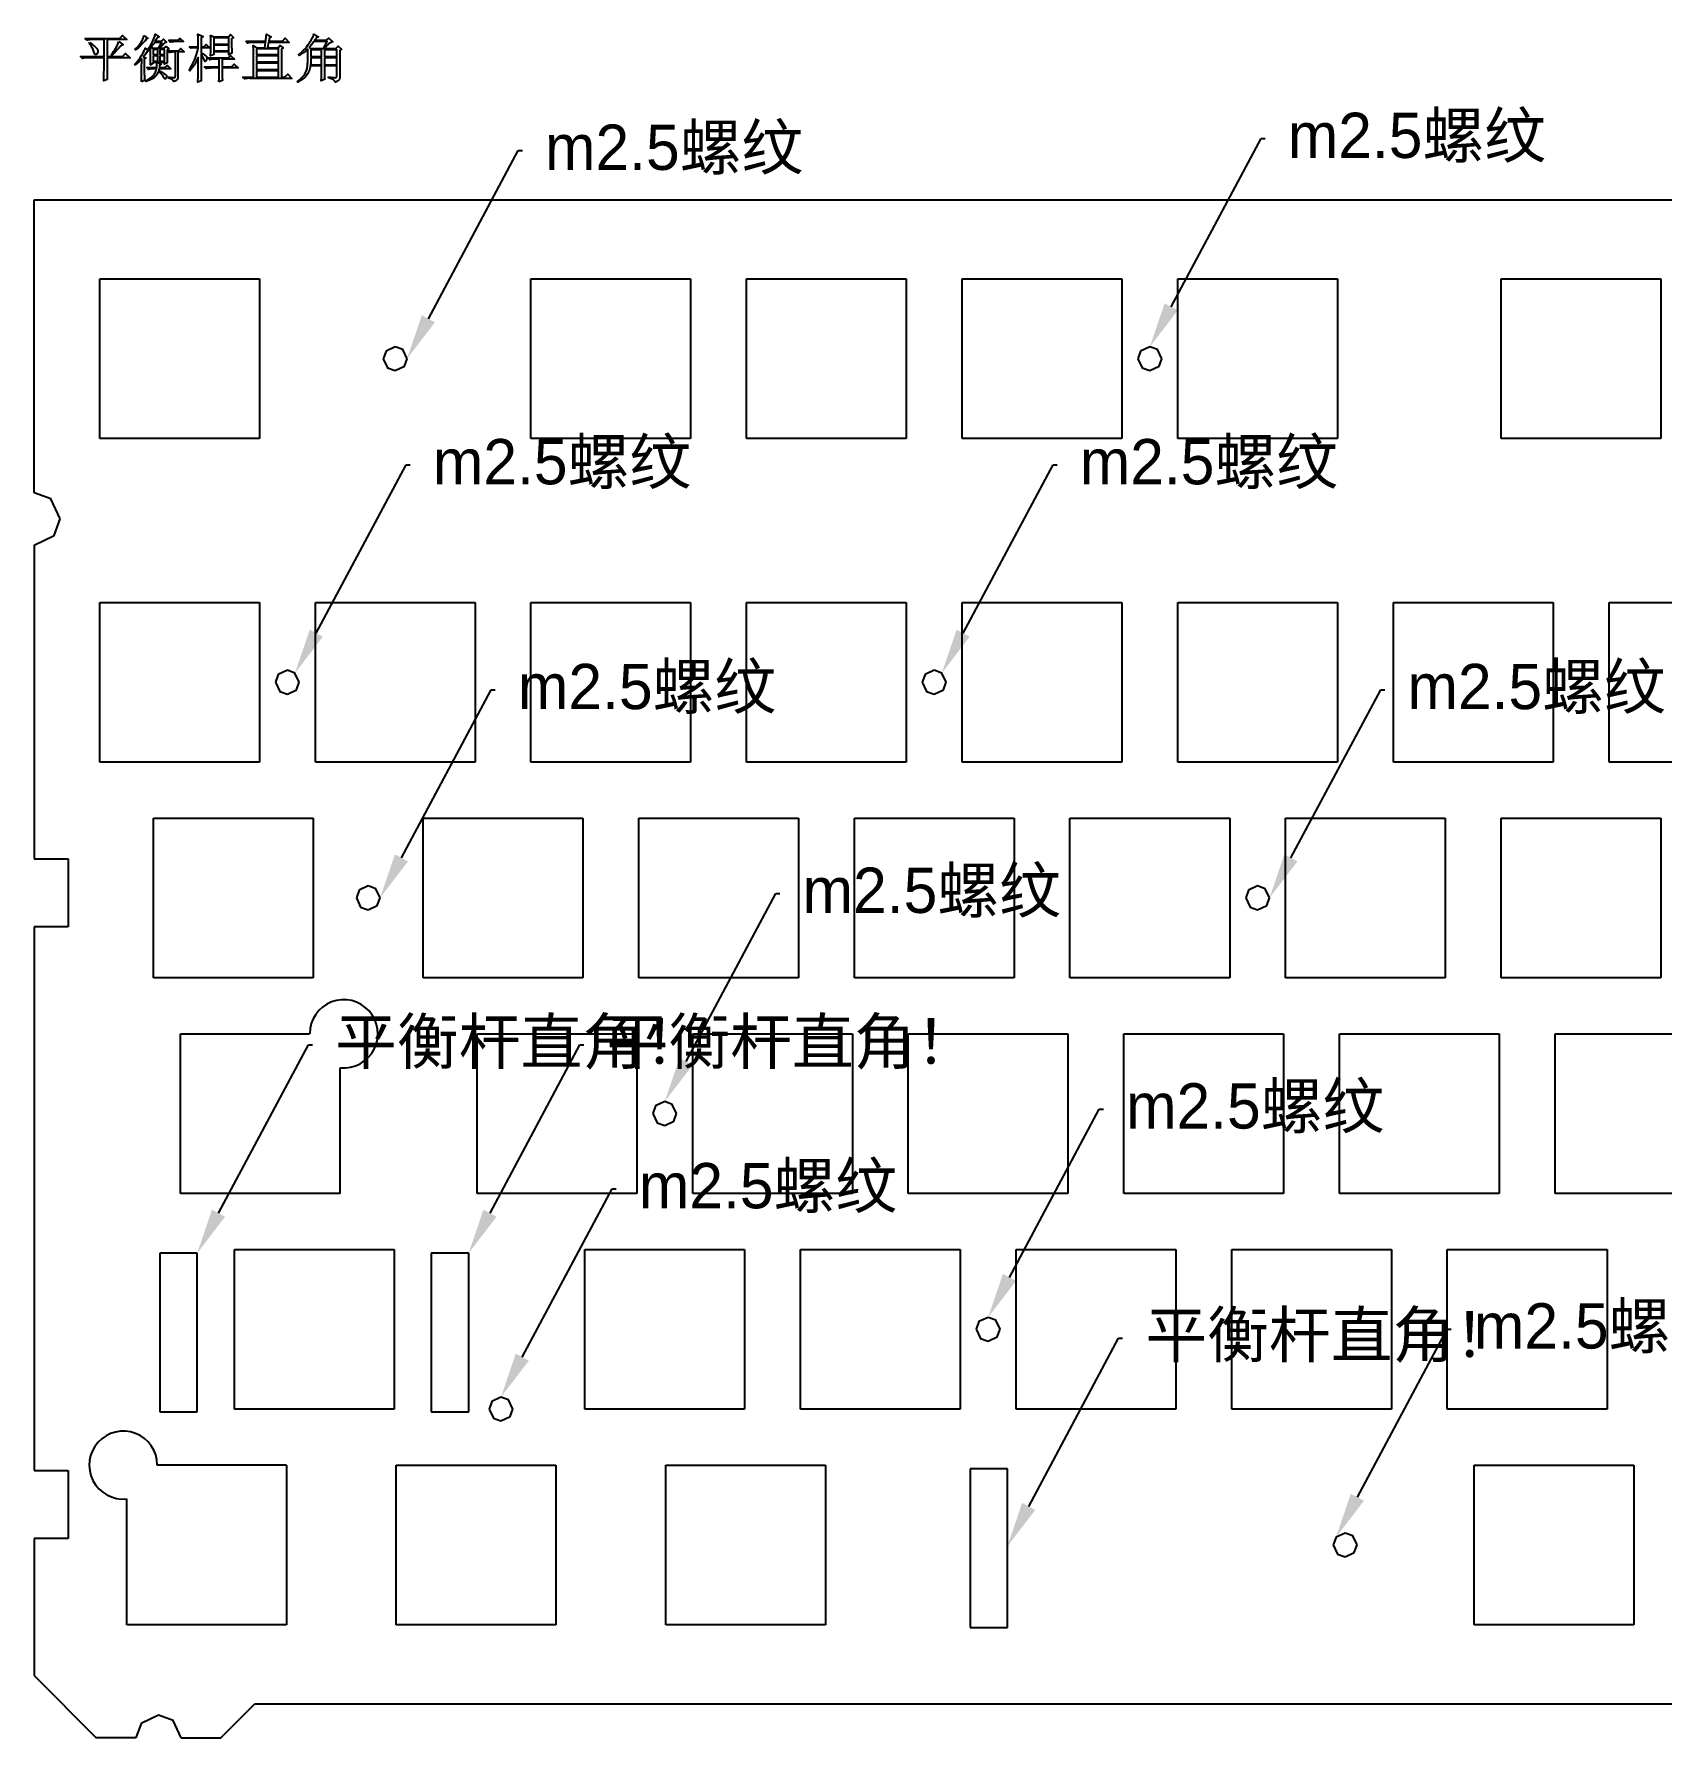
# Model space of a CAD drawing. Header units: millimetres. Extents: x -38 to 344, y 35 to 195.
# Drawn here: x -38.3 to 105.4, y 34.9 to 185.4 of the extents above; entities that cross this region are included whole.
import ezdxf
from ezdxf import colors
from ezdxf.entities.mleader import LeaderData, LeaderLine
from ezdxf.math import Vec2, Vec3

# ---------------------------------------------------------------- set-up
doc = ezdxf.new("R2010")
doc.units = ezdxf.units.MM

msp = doc.modelspace()

# ---------------------------------------------------------------- linework, layer by layer
at = {"color": 7, "linetype": 'Continuous'}
for p, q in [((-38.34, 170.74), (272.98, 170.74)), ((-38.34, 144.85), (-38.34, 170.74)), ((-32.54, 163.75), (-18.44, 163.75)), ((-32.54, 149.65), (-32.54, 163.75)), ((-18.44, 163.75), (-18.44, 149.65)), ((5.54, 163.75), (19.64, 163.75)), ((5.54, 149.65), (5.54, 163.75)), ((19.64, 163.75), (19.64, 149.65)), ((24.58, 163.75), (38.68, 163.75)), ((24.58, 149.65), (24.58, 163.75)), ((38.68, 163.75), (38.68, 149.65)), ((43.62, 163.75), (57.72, 163.75)), ((43.62, 149.65), (43.62, 163.75)), ((57.72, 163.75), (57.72, 149.65)), ((62.66, 163.75), (76.76, 163.75)), ((62.66, 149.65), (62.66, 163.75)), ((76.76, 163.75), (76.76, 149.65)), ((91.22, 163.75), (105.32, 163.75)), ((91.22, 149.65), (91.22, 163.75)), ((105.32, 163.75), (105.32, 149.65)), ((-18.44, 149.65), (-32.54, 149.65)), ((19.64, 149.65), (5.54, 149.65)), ((38.68, 149.65), (24.58, 149.65)), ((57.72, 149.65), (43.62, 149.65)), ((76.76, 149.65), (62.66, 149.65)), ((105.32, 149.65), (91.22, 149.65)), ((-38.34, 140.25), (-38.34, 112.55)), ((-32.54, 135.18), (-18.44, 135.18)), ((-32.54, 121.08), (-32.54, 135.18)), ((-18.44, 135.18), (-18.44, 121.08)), ((-13.5, 135.18), (0.6, 135.18)), ((-13.5, 121.08), (-13.5, 135.18)), ((0.6, 135.18), (0.6, 121.08)), ((5.54, 135.18), (19.64, 135.18)), ((5.54, 121.08), (5.54, 135.18)), ((19.64, 135.18), (19.64, 121.08)), ((24.58, 135.18), (38.68, 135.18)), ((24.58, 121.08), (24.58, 135.18)), ((38.68, 135.18), (38.68, 121.08)), ((43.62, 135.18), (57.72, 135.18)), ((43.62, 121.08), (43.62, 135.18)), ((57.72, 135.18), (57.72, 121.08)), ((62.66, 135.18), (76.76, 135.18)), ((62.66, 121.08), (62.66, 135.18)), ((76.76, 135.18), (76.76, 121.08)), ((81.7, 135.18), (95.8, 135.18)), ((81.7, 121.08), (81.7, 135.18)), ((95.8, 135.18), (95.8, 121.08)), ((100.74, 135.18), (114.84, 135.18)), ((100.74, 121.08), (100.74, 135.18)), ((-18.44, 121.08), (-32.54, 121.08)), ((0.6, 121.08), (-13.5, 121.08)), ((19.64, 121.08), (5.54, 121.08)), ((38.68, 121.08), (24.58, 121.08)), ((57.72, 121.08), (43.62, 121.08)), ((76.76, 121.08), (62.66, 121.08)), ((95.8, 121.08), (81.7, 121.08)), ((114.84, 121.08), (100.74, 121.08)), ((-27.78, 116.14), (-13.68, 116.14)), ((-27.78, 102.04), (-27.78, 116.14)), ((-13.68, 116.14), (-13.68, 102.04)), ((-3.98, 116.14), (10.12, 116.14)), ((-3.98, 102.04), (-3.98, 116.14)), ((10.12, 116.14), (10.12, 102.04)), ((15.06, 116.14), (29.16, 116.14)), ((15.06, 102.04), (15.06, 116.14)), ((29.16, 116.14), (29.16, 102.04)), ((34.1, 116.14), (48.2, 116.14)), ((34.1, 102.04), (34.1, 116.14)), ((48.2, 116.14), (48.2, 102.04)), ((53.14, 116.14), (67.24, 116.14)), ((53.14, 102.04), (53.14, 116.14)), ((67.24, 116.14), (67.24, 102.04)), ((72.18, 116.14), (86.28, 116.14)), ((72.18, 102.04), (72.18, 116.14)), ((86.28, 116.14), (86.28, 102.04)), ((91.22, 116.14), (105.32, 116.14)), ((91.22, 102.04), (91.22, 116.14)), ((105.32, 116.14), (105.32, 102.04)), ((-38.34, 112.55), (-35.34, 112.55)), ((-35.34, 112.55), (-35.34, 106.55)), ((-35.34, 106.55), (-38.34, 106.55)), ((-38.34, 106.55), (-38.34, 58.55)), ((-13.68, 102.04), (-27.78, 102.04)), ((10.12, 102.04), (-3.98, 102.04)), ((29.16, 102.04), (15.06, 102.04)), ((48.2, 102.04), (34.1, 102.04)), ((67.24, 102.04), (53.14, 102.04)), ((86.28, 102.04), (72.18, 102.04)), ((105.32, 102.04), (91.22, 102.04)), ((-25.4, 83), (-25.4, 97.1)), ((-25.4, 97.1), (-14.01, 97.1)), ((0.78, 97.1), (14.88, 97.1)), ((0.78, 83), (0.78, 97.1)), ((14.88, 97.1), (14.88, 83)), ((19.82, 97.1), (33.92, 97.1)), ((19.82, 83), (19.82, 97.1)), ((33.92, 97.1), (33.92, 83)), ((38.86, 97.1), (52.96, 97.1)), ((38.86, 83), (38.86, 97.1)), ((52.96, 97.1), (52.96, 83)), ((57.9, 97.1), (72, 97.1)), ((57.9, 83), (57.9, 97.1)), ((72, 97.1), (72, 83)), ((76.94, 97.1), (91.04, 97.1)), ((76.94, 83), (76.94, 97.1)), ((91.04, 97.1), (91.04, 83)), ((95.98, 97.1), (110.08, 97.1)), ((95.98, 83), (95.98, 97.1)), ((-11.3, 83), (-11.3, 94.1)), ((-11.3, 83), (-25.4, 83)), ((14.88, 83), (0.78, 83)), ((33.92, 83), (19.82, 83)), ((52.96, 83), (38.86, 83)), ((72, 83), (57.9, 83)), ((91.04, 83), (76.94, 83)), ((110.08, 83), (95.98, 83)), ((-23.93, 77.73), (-27.22, 77.73)), ((-27.22, 77.73), (-27.22, 63.73)), ((-23.93, 63.73), (-23.93, 77.73)), ((-20.64, 78.06), (-6.54, 78.06)), ((-20.64, 63.96), (-20.64, 78.06)), ((-6.54, 78.06), (-6.54, 63.96)), ((0.04, 77.73), (-3.26, 77.73)), ((-3.26, 77.73), (-3.26, 63.73)), ((0.04, 63.73), (0.04, 77.73)), ((10.3, 78.06), (24.4, 78.06)), ((10.3, 63.96), (10.3, 78.06)), ((24.4, 78.06), (24.4, 63.96)), ((29.34, 78.06), (43.44, 78.06)), ((29.34, 63.96), (29.34, 78.06)), ((43.44, 78.06), (43.44, 63.96)), ((48.38, 78.06), (62.48, 78.06)), ((48.38, 63.96), (48.38, 78.06)), ((62.48, 78.06), (62.48, 63.96)), ((67.42, 78.06), (81.52, 78.06)), ((67.42, 63.96), (67.42, 78.06)), ((81.52, 78.06), (81.52, 63.96)), ((86.46, 78.06), (100.56, 78.06)), ((86.46, 63.96), (86.46, 78.06)), ((100.56, 78.06), (100.56, 63.96)), ((-27.22, 63.73), (-23.93, 63.73)), ((-6.54, 63.96), (-20.64, 63.96)), ((-3.26, 63.73), (0.04, 63.73)), ((24.4, 63.96), (10.3, 63.96)), ((43.44, 63.96), (29.34, 63.96)), ((62.48, 63.96), (48.38, 63.96)), ((81.52, 63.96), (67.42, 63.96)), ((100.56, 63.96), (86.46, 63.96)), ((-16.06, 59.02), (-27.46, 59.02)), ((-16.06, 59.02), (-16.06, 44.92)), ((-6.36, 59.02), (7.74, 59.02)), ((-6.36, 44.92), (-6.36, 59.02)), ((7.74, 59.02), (7.74, 44.92)), ((17.44, 59.02), (31.54, 59.02)), ((17.44, 44.92), (17.44, 59.02)), ((31.54, 59.02), (31.54, 44.92)), ((44.31, 58.69), (44.31, 44.69)), ((47.61, 58.69), (44.31, 58.69)), ((47.61, 44.69), (47.61, 58.69)), ((88.84, 59.02), (102.94, 59.02)), ((88.84, 44.92), (88.84, 59.02)), ((102.94, 59.02), (102.94, 44.92)), ((-38.34, 58.55), (-35.34, 58.55)), ((-35.34, 58.55), (-35.34, 52.55)), ((-30.16, 44.92), (-30.16, 56.03)), ((-35.34, 52.55), (-38.34, 52.55)), ((-38.34, 52.55), (-38.34, 40.43)), ((-16.06, 44.92), (-30.16, 44.92)), ((7.74, 44.92), (-6.36, 44.92)), ((31.54, 44.92), (17.44, 44.92)), ((44.31, 44.69), (47.61, 44.69)), ((102.94, 44.92), (88.84, 44.92)), ((-38.34, 40.43), (-32.84, 34.93)), ((-21.84, 34.93), (-18.85, 37.93)), ((-18.85, 37.93), (300.89, 37.93)), ((-29.34, 34.93), (-32.84, 34.93)), ((-25.34, 34.93), (-21.84, 34.93))]:
    msp.add_line(p, q, dxfattribs=at)
at = {"color": 7, "linetype": 'Continuous', "flags": 128}
for points in [[(-31.88, 182.13), (-31.88, 181.74), (-31.87, 181.34), (-31.87, 181.34), (-32.18, 181.22), (-32.18, 181.22), (-32.17, 181.49), (-32.17, 181.75), (-32.17, 181.99), (-32.16, 182.22), (-32.16, 182.22), (-32.16, 183.26), (-32.16, 183.26), (-33.61, 183.26), (-33.61, 183.26), (-33.73, 183.26), (-33.85, 183.25), (-33.96, 183.23), (-34.06, 183.21), (-34.06, 183.21), (-34.23, 183.37), (-34.23, 183.37), (-32.16, 183.37), (-32.16, 183.37), (-32.16, 184.88), (-32.16, 184.88), (-33.21, 184.88), (-33.21, 184.88), (-33.32, 184.87), (-33.44, 184.86), (-33.55, 184.85), (-33.65, 184.82), (-33.65, 184.82), (-33.82, 184.98), (-33.82, 184.98), (-30.79, 184.98), (-30.79, 184.98), (-30.53, 185.24), (-30.53, 185.24), (-30.16, 184.88), (-30.16, 184.88), (-31.88, 184.88), (-31.88, 184.88), (-31.88, 183.37), (-31.88, 183.37), (-30.53, 183.37), (-30.53, 183.37), (-30.25, 183.64), (-30.25, 183.64), (-29.86, 183.26), (-29.86, 183.26), (-31.88, 183.26), (-31.88, 183.26), (-31.88, 182.13)], [(-28.63, 185.24), (-28.28, 184.98), (-28.28, 184.98), (-28.43, 184.91), (-28.43, 184.91), (-28.54, 184.77), (-28.66, 184.62), (-28.78, 184.49), (-28.9, 184.37), (-29.01, 184.26), (-29.13, 184.15), (-29.25, 184.05), (-29.37, 183.96), (-29.37, 183.96), (-29.41, 184.02), (-29.41, 184.02), (-29.24, 184.19), (-29.1, 184.36), (-28.97, 184.52), (-28.86, 184.69), (-28.82, 184.77), (-28.77, 184.85), (-28.74, 184.92), (-28.71, 184.99), (-28.68, 185.06), (-28.66, 185.12), (-28.64, 185.18), (-28.63, 185.24)], [(-26.58, 183.96), (-26.58, 183.76), (-26.58, 183.57), (-26.58, 183.4), (-26.58, 183.25), (-26.58, 183.11), (-26.57, 182.99), (-26.57, 182.9), (-26.57, 182.81), (-26.57, 182.81), (-26.81, 182.71), (-26.81, 182.71), (-26.81, 182.85), (-26.81, 182.85), (-27.4, 182.85), (-27.4, 182.85), (-27.12, 182.71), (-27.12, 182.71), (-27.25, 182.62), (-27.25, 182.62), (-27.26, 182.55), (-27.27, 182.49), (-27.27, 182.44), (-27.27, 182.4), (-27.27, 182.4), (-26.75, 182.4), (-26.75, 182.4), (-26.55, 182.6), (-26.55, 182.6), (-26.25, 182.29), (-26.25, 182.29), (-27.29, 182.29), (-27.29, 182.29), (-27.31, 182.22), (-27.33, 182.15), (-27.33, 182.15), (-27.23, 182.1), (-27.13, 182.05), (-27.05, 182.01), (-26.97, 181.96), (-26.91, 181.92), (-26.85, 181.89), (-26.81, 181.86), (-26.77, 181.83), (-26.71, 181.77), (-26.67, 181.72), (-26.65, 181.67), (-26.64, 181.61), (-26.64, 181.61), (-26.64, 181.58), (-26.65, 181.55), (-26.67, 181.52), (-26.69, 181.48), (-26.71, 181.44), (-26.73, 181.42), (-26.74, 181.4), (-26.75, 181.4), (-26.75, 181.4), (-26.79, 181.41), (-26.83, 181.44), (-26.86, 181.49), (-26.9, 181.56), (-26.9, 181.56), (-26.98, 181.69), (-27.09, 181.82), (-27.21, 181.95), (-27.35, 182.08), (-27.35, 182.08), (-27.39, 181.98), (-27.43, 181.89), (-27.48, 181.81), (-27.53, 181.74), (-27.58, 181.67), (-27.64, 181.6), (-27.71, 181.55), (-27.77, 181.5), (-27.92, 181.41), (-28.09, 181.32), (-28.28, 181.24), (-28.48, 181.16), (-28.48, 181.16), (-28.52, 181.22), (-28.52, 181.22), (-28.34, 181.3), (-28.17, 181.4), (-28.02, 181.51), (-27.88, 181.63), (-27.81, 181.7), (-27.75, 181.77), (-27.7, 181.84), (-27.66, 181.92), (-27.62, 182.01), (-27.58, 182.1), (-27.55, 182.19), (-27.53, 182.29), (-27.53, 182.29), (-27.77, 182.29), (-27.77, 182.29), (-27.89, 182.29), (-28.01, 182.28), (-28.12, 182.26), (-28.22, 182.24), (-28.22, 182.24), (-28.39, 182.4), (-28.39, 182.4), (-27.51, 182.4), (-27.51, 182.4), (-27.51, 182.53), (-27.5, 182.65), (-27.5, 182.76), (-27.5, 182.85), (-27.5, 182.85), (-27.83, 182.85), (-27.83, 182.85), (-27.83, 182.78), (-27.83, 182.78), (-28.07, 182.64), (-28.07, 182.64), (-28.07, 182.69), (-28.07, 182.74), (-28.07, 182.8), (-28.06, 182.87), (-28.06, 182.95), (-28.06, 183.03), (-28.06, 183.12), (-28.06, 183.21), (-28.06, 183.31), (-28.06, 183.41), (-28.06, 183.53), (-28.05, 183.64), (-28.05, 183.77), (-28.05, 183.9), (-28.05, 184.04), (-28.05, 184.18), (-28.05, 184.18), (-28.14, 184.09), (-28.24, 184), (-28.24, 184), (-28.3, 184.03), (-28.3, 184.03), (-28.18, 184.18), (-28.07, 184.34), (-27.97, 184.51), (-27.88, 184.69), (-27.8, 184.87), (-27.73, 185.04), (-27.68, 185.19), (-27.64, 185.34), (-27.64, 185.34), (-27.29, 185.13), (-27.29, 185.13), (-27.42, 185.06), (-27.42, 185.06), (-27.53, 184.9), (-27.63, 184.73), (-27.63, 184.73), (-27.09, 184.73), (-27.09, 184.73), (-26.92, 184.91), (-26.92, 184.91), (-26.64, 184.64), (-26.64, 184.64), (-26.69, 184.63), (-26.74, 184.61), (-26.8, 184.58), (-26.85, 184.54), (-26.89, 184.51), (-26.92, 184.48), (-26.96, 184.43), (-27.01, 184.38), (-27.06, 184.33), (-27.11, 184.26), (-27.17, 184.19), (-27.24, 184.11), (-27.24, 184.11), (-26.84, 184.11), (-26.84, 184.11), (-26.68, 184.27), (-26.68, 184.27), (-26.45, 184.05), (-26.45, 184.05), (-26.58, 183.96)], [(-23.59, 182.13), (-23.59, 182.06), (-23.59, 181.98), (-23.59, 181.89), (-23.59, 181.78), (-23.58, 181.67), (-23.58, 181.53), (-23.58, 181.39), (-23.57, 181.24), (-23.57, 181.24), (-23.87, 181.13), (-23.87, 181.13), (-23.86, 181.66), (-23.85, 182.2), (-23.85, 182.74), (-23.85, 183.28), (-23.85, 183.28), (-23.93, 183.12), (-24.01, 182.96), (-24.09, 182.81), (-24.18, 182.66), (-24.27, 182.52), (-24.37, 182.39), (-24.47, 182.26), (-24.58, 182.13), (-24.58, 182.13), (-24.65, 182.19), (-24.65, 182.19), (-24.52, 182.38), (-24.4, 182.59), (-24.28, 182.81), (-24.18, 183.05), (-24.08, 183.3), (-24, 183.57), (-23.92, 183.85), (-23.85, 184.14), (-23.85, 184.14), (-24.3, 184.14), (-24.3, 184.14), (-24.46, 184.11), (-24.46, 184.11), (-24.61, 184.25), (-24.61, 184.25), (-23.85, 184.25), (-23.85, 184.25), (-23.85, 184.5), (-23.85, 184.77), (-23.86, 185.06), (-23.87, 185.36), (-23.87, 185.36), (-23.4, 185.16), (-23.4, 185.16), (-23.59, 185.02), (-23.59, 185.02), (-23.59, 184.25), (-23.59, 184.25), (-23.35, 184.25), (-23.35, 184.25), (-23.14, 184.45), (-23.14, 184.45), (-22.83, 184.14), (-22.83, 184.14), (-23.59, 184.14), (-23.59, 184.14), (-23.59, 183.73), (-23.59, 183.73), (-23.51, 183.69), (-23.45, 183.64), (-23.38, 183.61), (-23.33, 183.57), (-23.28, 183.53), (-23.24, 183.5), (-23.2, 183.47), (-23.17, 183.44), (-23.13, 183.39), (-23.09, 183.34), (-23.08, 183.29), (-23.07, 183.25), (-23.07, 183.25), (-23.07, 183.21), (-23.09, 183.16), (-23.11, 183.11), (-23.13, 183.06), (-23.16, 183.01), (-23.19, 182.97), (-23.21, 182.95), (-23.22, 182.94), (-23.22, 182.94), (-23.25, 182.95), (-23.27, 182.98), (-23.3, 183.03), (-23.33, 183.1), (-23.33, 183.1), (-23.38, 183.23), (-23.44, 183.35), (-23.51, 183.48), (-23.59, 183.6), (-23.59, 183.6), (-23.59, 182.13)], [(-22.75, 185.27), (-22.47, 185.13), (-22.47, 185.13), (-21.17, 185.13), (-21.17, 185.13), (-20.99, 185.31), (-20.99, 185.31), (-20.73, 185.06), (-20.73, 185.06), (-20.89, 184.93), (-20.89, 184.93), (-20.89, 184.6), (-20.89, 184.28), (-20.88, 183.97), (-20.87, 183.68), (-20.87, 183.68), (-21.15, 183.53), (-21.15, 183.53), (-21.15, 183.78), (-21.15, 183.78), (-22.47, 183.78), (-22.47, 183.78), (-22.47, 183.57), (-22.47, 183.57), (-22.75, 183.44), (-22.75, 183.44), (-22.75, 183.6), (-22.74, 183.75), (-22.74, 183.89), (-22.74, 184.03), (-22.74, 184.15), (-22.74, 184.26), (-22.73, 184.36), (-22.73, 184.45), (-22.74, 184.63), (-22.74, 184.82), (-22.74, 185.04), (-22.75, 185.27)], [(-19.65, 184.73), (-17.88, 184.73), (-17.88, 184.73), (-17.86, 184.91), (-17.85, 185.07), (-17.83, 185.21), (-17.82, 185.34), (-17.82, 185.34), (-17.4, 185.13), (-17.4, 185.13), (-17.56, 185.04), (-17.56, 185.04), (-17.62, 184.73), (-17.62, 184.73), (-16.41, 184.73), (-16.41, 184.73), (-16.15, 185), (-16.15, 185), (-15.82, 184.63), (-15.82, 184.63), (-17.64, 184.63), (-17.64, 184.63), (-17.73, 184.16), (-17.73, 184.16), (-16.78, 184.16), (-16.78, 184.16), (-16.65, 184.36), (-16.65, 184.36), (-16.35, 184.14), (-16.35, 184.14), (-16.5, 184.02), (-16.5, 184.02), (-16.5, 181.56), (-16.5, 181.56), (-16.22, 181.56), (-16.22, 181.56), (-15.93, 181.83), (-15.93, 181.83), (-15.57, 181.45), (-15.57, 181.45), (-19.29, 181.45), (-19.29, 181.45), (-19.41, 181.46), (-19.53, 181.45), (-19.63, 181.44), (-19.74, 181.42), (-19.74, 181.42), (-19.89, 181.56), (-19.89, 181.56), (-18.96, 181.56), (-18.96, 181.56), (-18.96, 181.84), (-18.96, 182.1), (-18.96, 182.36), (-18.96, 182.59), (-18.96, 182.82), (-18.96, 183.03), (-18.96, 183.22), (-18.96, 183.4), (-18.96, 183.57), (-18.97, 183.72), (-18.97, 183.86), (-18.97, 183.98), (-18.97, 184.09), (-18.97, 184.19), (-18.98, 184.27), (-18.98, 184.34), (-18.98, 184.34), (-18.7, 184.16), (-18.7, 184.16), (-17.97, 184.16), (-17.97, 184.16), (-17.9, 184.63), (-17.9, 184.63), (-19.03, 184.63), (-19.03, 184.63), (-19.15, 184.62), (-19.27, 184.61), (-19.37, 184.6), (-19.48, 184.57), (-19.48, 184.57), (-19.65, 184.73)], [(-12.34, 181.58), (-12.23, 181.56), (-12.13, 181.55), (-12.05, 181.54), (-11.97, 181.53), (-11.9, 181.53), (-11.84, 181.52), (-11.79, 181.52), (-11.75, 181.51), (-11.72, 181.51), (-11.69, 181.52), (-11.67, 181.53), (-11.65, 181.54), (-11.63, 181.56), (-11.62, 181.59), (-11.61, 181.62), (-11.61, 181.65), (-11.61, 181.65), (-11.61, 182.55), (-11.61, 182.55), (-12.69, 182.55), (-12.69, 182.55), (-12.69, 182.43), (-12.69, 182.31), (-12.69, 182.2), (-12.69, 182.1), (-12.69, 182.01), (-12.69, 181.92), (-12.69, 181.84), (-12.69, 181.76), (-12.68, 181.69), (-12.68, 181.63), (-12.68, 181.57), (-12.68, 181.52), (-12.68, 181.48), (-12.68, 181.44), (-12.67, 181.41), (-12.67, 181.38), (-12.67, 181.38), (-12.99, 181.22), (-12.99, 181.22), (-12.98, 181.25), (-12.98, 181.29), (-12.98, 181.34), (-12.97, 181.4), (-12.97, 181.46), (-12.97, 181.52), (-12.96, 181.6), (-12.96, 181.68), (-12.96, 181.76), (-12.96, 181.85), (-12.95, 181.95), (-12.95, 182.06), (-12.95, 182.17), (-12.95, 182.29), (-12.95, 182.41), (-12.95, 182.55), (-12.95, 182.55), (-13.94, 182.55), (-13.94, 182.55), (-13.95, 182.43), (-13.98, 182.31), (-14.01, 182.2), (-14.05, 182.1), (-14.09, 181.99), (-14.15, 181.89), (-14.21, 181.8), (-14.27, 181.71), (-14.34, 181.63), (-14.43, 181.54), (-14.51, 181.47), (-14.61, 181.39), (-14.71, 181.32), (-14.82, 181.25), (-14.93, 181.19), (-15.05, 181.13), (-15.05, 181.13), (-15.09, 181.18), (-15.09, 181.18), (-14.93, 181.3), (-14.79, 181.43), (-14.66, 181.55), (-14.54, 181.68), (-14.44, 181.83), (-14.36, 181.98), (-14.29, 182.14), (-14.23, 182.32), (-14.22, 182.37), (-14.21, 182.43), (-14.2, 182.49), (-14.19, 182.57), (-14.19, 182.65), (-14.18, 182.73), (-14.17, 182.83), (-14.17, 182.93), (-14.17, 183.04), (-14.16, 183.16), (-14.16, 183.29), (-14.16, 183.42), (-14.16, 183.56), (-14.16, 183.71), (-14.16, 183.87), (-14.16, 184.03), (-14.16, 184.03), (-14.24, 183.96), (-14.32, 183.89), (-14.41, 183.81), (-14.5, 183.74), (-14.6, 183.67), (-14.71, 183.61), (-14.82, 183.54), (-14.94, 183.48), (-14.94, 183.48), (-15, 183.53), (-15, 183.53), (-14.88, 183.62), (-14.76, 183.72), (-14.65, 183.82), (-14.54, 183.93), (-14.43, 184.04), (-14.32, 184.16), (-14.22, 184.29), (-14.12, 184.43), (-14.03, 184.57), (-13.95, 184.7), (-13.87, 184.82), (-13.81, 184.94), (-13.75, 185.05), (-13.7, 185.16), (-13.67, 185.26), (-13.64, 185.36), (-13.64, 185.36), (-13.23, 185.11), (-13.23, 185.11), (-13.4, 185.06), (-13.4, 185.06), (-13.44, 185.01), (-13.48, 184.95), (-13.52, 184.88), (-13.56, 184.81), (-13.56, 184.81), (-12.5, 184.81), (-12.5, 184.81), (-12.3, 185), (-12.3, 185), (-11.97, 184.68), (-11.97, 184.68), (-12.04, 184.66), (-12.11, 184.63), (-12.17, 184.6), (-12.24, 184.56), (-12.27, 184.54), (-12.31, 184.5), (-12.36, 184.46), (-12.41, 184.4), (-12.47, 184.34), (-12.54, 184.27), (-12.61, 184.18), (-12.69, 184.09), (-12.69, 184.09), (-11.69, 184.09), (-11.69, 184.09), (-11.48, 184.29), (-11.48, 184.29), (-11.18, 184.03), (-11.18, 184.03), (-11.35, 183.91), (-11.35, 183.91), (-11.35, 181.63), (-11.35, 181.63), (-11.35, 181.57), (-11.35, 181.51), (-11.36, 181.46), (-11.36, 181.42), (-11.38, 181.38), (-11.39, 181.34), (-11.41, 181.31), (-11.44, 181.28), (-11.49, 181.23), (-11.56, 181.19), (-11.64, 181.15), (-11.72, 181.11), (-11.72, 181.11), (-11.76, 181.18), (-11.8, 181.24), (-11.86, 181.29), (-11.93, 181.34), (-12.02, 181.38), (-12.11, 181.42), (-12.22, 181.46), (-12.34, 181.49), (-12.34, 181.49), (-12.34, 181.58)], [(-33.43, 184.61), (-33.3, 184.52), (-33.19, 184.43), (-33.09, 184.36), (-33, 184.29), (-32.93, 184.23), (-32.87, 184.18), (-32.83, 184.13), (-32.8, 184.1), (-32.76, 184.03), (-32.73, 183.97), (-32.71, 183.91), (-32.7, 183.86), (-32.7, 183.86), (-32.71, 183.79), (-32.73, 183.72), (-32.75, 183.68), (-32.78, 183.64), (-32.81, 183.6), (-32.86, 183.57), (-32.89, 183.56), (-32.91, 183.56), (-32.94, 183.57), (-32.96, 183.6), (-32.99, 183.63), (-33.01, 183.68), (-33.03, 183.74), (-33.06, 183.82), (-33.06, 183.82), (-33.08, 183.9), (-33.12, 183.98), (-33.16, 184.07), (-33.21, 184.16), (-33.27, 184.26), (-33.33, 184.36), (-33.4, 184.46), (-33.48, 184.57), (-33.48, 184.57), (-33.43, 184.61)], [(-30.86, 184.7), (-30.47, 184.41), (-30.47, 184.41), (-30.51, 184.41), (-30.55, 184.39), (-30.6, 184.37), (-30.65, 184.33), (-30.7, 184.28), (-30.76, 184.23), (-30.82, 184.16), (-30.88, 184.09), (-30.88, 184.09), (-31.02, 183.93), (-31.17, 183.77), (-31.32, 183.62), (-31.48, 183.48), (-31.48, 183.48), (-31.53, 183.51), (-31.53, 183.51), (-31.42, 183.67), (-31.31, 183.82), (-31.21, 183.98), (-31.12, 184.12), (-31.04, 184.27), (-30.97, 184.42), (-30.91, 184.56), (-30.86, 184.7)], [(-28.85, 181.15), (-28.85, 181.21), (-28.85, 181.28), (-28.85, 181.36), (-28.85, 181.45), (-28.84, 181.55), (-28.84, 181.65), (-28.84, 181.76), (-28.84, 181.89), (-28.84, 182.02), (-28.84, 182.16), (-28.84, 182.31), (-28.84, 182.46), (-28.84, 182.63), (-28.83, 182.8), (-28.83, 182.98), (-28.83, 183.17), (-28.83, 183.17), (-28.96, 183.03), (-29.1, 182.9), (-29.25, 182.77), (-29.41, 182.65), (-29.41, 182.65), (-29.45, 182.71), (-29.45, 182.71), (-29.27, 182.89), (-29.11, 183.08), (-28.97, 183.27), (-28.84, 183.46), (-28.79, 183.56), (-28.74, 183.65), (-28.69, 183.74), (-28.65, 183.82), (-28.61, 183.9), (-28.57, 183.98), (-28.54, 184.05), (-28.52, 184.12), (-28.52, 184.12), (-28.2, 183.89), (-28.2, 183.89), (-28.35, 183.82), (-28.35, 183.82), (-28.5, 183.59), (-28.67, 183.35), (-28.67, 183.35), (-28.48, 183.25), (-28.48, 183.25), (-28.61, 183.16), (-28.61, 183.16), (-28.61, 182.97), (-28.61, 182.8), (-28.61, 182.64), (-28.61, 182.48), (-28.61, 182.34), (-28.61, 182.2), (-28.61, 182.07), (-28.61, 181.95), (-28.61, 181.84), (-28.6, 181.74), (-28.6, 181.64), (-28.6, 181.56), (-28.6, 181.48), (-28.6, 181.42), (-28.59, 181.36), (-28.59, 181.31), (-28.59, 181.31), (-28.85, 181.15)], [(-27.35, 184.11), (-27.07, 184.63), (-27.07, 184.63), (-27.66, 184.63), (-27.66, 184.63), (-27.73, 184.53), (-27.81, 184.43), (-27.9, 184.33), (-28, 184.21), (-28, 184.21), (-27.85, 184.11), (-27.85, 184.11), (-27.35, 184.11)], [(-27.83, 184), (-27.83, 183.55), (-27.83, 183.55), (-27.42, 183.55), (-27.42, 183.55), (-27.42, 184), (-27.42, 184), (-27.83, 184)], [(-27.22, 184), (-27.22, 183.55), (-27.22, 183.55), (-26.81, 183.55), (-26.81, 183.55), (-26.81, 184), (-26.81, 184), (-27.22, 184)], [(-26.49, 181.58), (-26.4, 181.56), (-26.31, 181.55), (-26.24, 181.54), (-26.17, 181.53), (-26.11, 181.53), (-26.06, 181.52), (-26.01, 181.52), (-25.98, 181.51), (-25.95, 181.51), (-25.93, 181.52), (-25.91, 181.53), (-25.89, 181.55), (-25.88, 181.58), (-25.87, 181.61), (-25.86, 181.64), (-25.86, 181.68), (-25.86, 181.68), (-25.86, 183.78), (-25.86, 183.78), (-26, 183.78), (-26.13, 183.77), (-26.25, 183.75), (-26.36, 183.73), (-26.36, 183.73), (-26.53, 183.89), (-26.53, 183.89), (-25.58, 183.89), (-25.58, 183.89), (-25.38, 184.09), (-25.38, 184.09), (-25.08, 183.78), (-25.08, 183.78), (-25.64, 183.78), (-25.64, 183.78), (-25.64, 181.54), (-25.64, 181.54), (-25.64, 181.47), (-25.66, 181.41), (-25.68, 181.36), (-25.72, 181.32), (-25.77, 181.28), (-25.83, 181.24), (-25.91, 181.2), (-26.01, 181.16), (-26.01, 181.16), (-26.02, 181.21), (-26.04, 181.25), (-26.08, 181.29), (-26.14, 181.34), (-26.2, 181.37), (-26.29, 181.41), (-26.38, 181.45), (-26.49, 181.49), (-26.49, 181.49), (-26.49, 181.58)], [(-26.47, 184.81), (-25.62, 184.81), (-25.62, 184.81), (-25.43, 184.98), (-25.43, 184.98), (-25.15, 184.7), (-25.15, 184.7), (-25.95, 184.7), (-25.95, 184.7), (-26.03, 184.69), (-26.11, 184.68), (-26.21, 184.67), (-26.31, 184.64), (-26.31, 184.64), (-26.47, 184.81)], [(-22.47, 185.02), (-22.47, 184.48), (-22.47, 184.48), (-21.15, 184.48), (-21.15, 184.48), (-21.15, 185.02), (-21.15, 185.02), (-22.47, 185.02)], [(-21.15, 184.38), (-22.47, 184.38), (-22.47, 184.38), (-22.47, 183.89), (-22.47, 183.89), (-21.15, 183.89), (-21.15, 183.89), (-21.15, 184.38)], [(-18.7, 184.05), (-18.7, 183.55), (-18.7, 183.55), (-16.76, 183.55), (-16.76, 183.55), (-16.76, 184.05), (-16.76, 184.05), (-18.7, 184.05)], [(-13.62, 184.7), (-13.81, 184.45), (-14.01, 184.2), (-14.01, 184.2), (-13.92, 184.09), (-13.92, 184.09), (-12.78, 184.09), (-12.78, 184.09), (-12.47, 184.7), (-12.47, 184.7), (-13.62, 184.7)], [(-13.9, 183.98), (-13.9, 183.37), (-13.9, 183.37), (-12.95, 183.37), (-12.95, 183.37), (-12.95, 183.98), (-12.95, 183.98), (-13.9, 183.98)], [(-12.69, 183.98), (-12.69, 183.37), (-12.69, 183.37), (-11.61, 183.37), (-11.61, 183.37), (-11.61, 183.98), (-11.61, 183.98), (-12.69, 183.98)], [(-27.83, 183.44), (-27.83, 182.96), (-27.83, 182.96), (-27.42, 182.96), (-27.42, 182.96), (-27.42, 183.44), (-27.42, 183.44), (-27.83, 183.44)], [(-27.22, 183.44), (-27.22, 182.96), (-27.22, 182.96), (-26.81, 182.96), (-26.81, 182.96), (-26.81, 183.44), (-26.81, 183.44), (-27.22, 183.44)], [(-22.01, 181.15), (-22, 181.43), (-21.99, 181.72), (-21.99, 182.04), (-21.99, 182.37), (-21.99, 182.37), (-22.68, 182.37), (-22.68, 182.37), (-22.8, 182.36), (-22.91, 182.35), (-23.02, 182.34), (-23.12, 182.31), (-23.12, 182.31), (-23.29, 182.47), (-23.29, 182.47), (-21.99, 182.47), (-21.99, 182.47), (-21.99, 183.14), (-21.99, 183.14), (-22.64, 183.14), (-22.64, 183.14), (-22.81, 183.1), (-22.81, 183.1), (-22.96, 183.25), (-22.96, 183.25), (-21.17, 183.25), (-21.17, 183.25), (-20.97, 183.44), (-20.97, 183.44), (-20.65, 183.14), (-20.65, 183.14), (-21.73, 183.14), (-21.73, 183.14), (-21.73, 182.47), (-21.73, 182.47), (-20.91, 182.47), (-20.91, 182.47), (-20.67, 182.71), (-20.67, 182.71), (-20.32, 182.37), (-20.32, 182.37), (-21.73, 182.37), (-21.73, 182.37), (-21.73, 182.07), (-21.73, 181.79), (-21.72, 181.52), (-21.71, 181.27), (-21.71, 181.27), (-22.01, 181.15)], [(-18.7, 183.44), (-18.7, 182.9), (-18.7, 182.9), (-16.76, 182.9), (-16.76, 182.9), (-16.76, 183.44), (-16.76, 183.44), (-18.7, 183.44)], [(-18.7, 182.8), (-18.7, 182.24), (-18.7, 182.24), (-16.76, 182.24), (-16.76, 182.24), (-16.76, 182.8), (-16.76, 182.8), (-18.7, 182.8)], [(-18.7, 182.13), (-18.7, 181.56), (-18.7, 181.56), (-16.76, 181.56), (-16.76, 181.56), (-16.76, 182.13), (-16.76, 182.13), (-18.7, 182.13)], [(-13.9, 183.26), (-13.9, 183.1), (-13.9, 182.94), (-13.91, 182.79), (-13.92, 182.65), (-13.92, 182.65), (-12.95, 182.65), (-12.95, 182.65), (-12.95, 183.26), (-12.95, 183.26), (-13.9, 183.26)], [(-12.69, 183.26), (-12.69, 182.65), (-12.69, 182.65), (-11.61, 182.65), (-11.61, 182.65), (-11.61, 183.26), (-11.61, 183.26), (-12.69, 183.26)], [(-6.45, 157.75), (-7.26, 157.37), (-7.5, 156.7)], [(-7.5, 156.7), (-7.12, 155.89), (-6.45, 155.65)], [(-5.4, 156.7), (-5.78, 157.51), (-6.45, 157.75)], [(-6.45, 155.65), (-5.64, 156.03), (-5.4, 156.7)], [(60.19, 157.75), (59.38, 157.37), (59.14, 156.7)], [(59.14, 156.7), (59.52, 155.89), (60.19, 155.65)], [(61.24, 156.7), (60.86, 157.51), (60.19, 157.75)], [(60.19, 155.65), (61, 156.03), (61.24, 156.7)], [(-36.04, 142.55), (-36.87, 144.32), (-38.34, 144.85)], [(-38.34, 140.25), (-36.57, 141.08), (-36.04, 142.55)], [(-15.97, 129.19), (-16.78, 128.81), (-17.02, 128.14)], [(-17.02, 128.14), (-16.64, 127.33), (-15.97, 127.09)], [(-14.92, 128.14), (-15.3, 128.94), (-15.97, 129.19)], [(-15.97, 127.09), (-15.17, 127.47), (-14.92, 128.14)], [(41.15, 129.19), (40.34, 128.81), (40.1, 128.14)], [(40.1, 128.14), (40.48, 127.33), (41.15, 127.09)], [(42.2, 128.14), (41.82, 128.94), (41.15, 129.19)], [(41.15, 127.09), (41.96, 127.47), (42.2, 128.14)], [(-8.83, 110.15), (-9.64, 109.77), (-9.88, 109.1)], [(-7.78, 109.1), (-8.16, 109.9), (-8.83, 110.15)], [(69.71, 110.15), (68.9, 109.77), (68.66, 109.1)], [(70.76, 109.1), (70.38, 109.9), (69.71, 110.15)], [(-9.88, 109.1), (-9.51, 108.29), (-8.83, 108.05)], [(-8.83, 108.05), (-8.03, 108.43), (-7.78, 109.1)], [(68.66, 109.1), (69.04, 108.29), (69.71, 108.05)], [(69.71, 108.05), (70.52, 108.43), (70.76, 109.1)], [(17.35, 91.11), (16.54, 90.73), (16.3, 90.06)], [(18.4, 90.06), (18.02, 90.86), (17.35, 91.11)], [(16.3, 90.06), (16.68, 89.25), (17.35, 89.01)], [(17.35, 89.01), (18.16, 89.38), (18.4, 90.06)], [(45.91, 72.06), (45.1, 71.69), (44.86, 71.02)], [(44.86, 71.02), (45.24, 70.21), (45.91, 69.97)], [(46.96, 71.02), (46.58, 71.82), (45.91, 72.06)], [(45.91, 69.97), (46.72, 70.34), (46.96, 71.02)], [(2.89, 65.02), (2.08, 64.64), (1.84, 63.97)], [(3.94, 63.97), (3.56, 64.78), (2.89, 65.02)], [(1.84, 63.97), (2.22, 63.16), (2.89, 62.92)], [(2.89, 62.92), (3.7, 63.3), (3.94, 63.97)], [(77.44, 53.02), (76.63, 52.65), (76.39, 51.97)], [(78.49, 51.97), (78.11, 52.78), (77.44, 53.02)], [(76.39, 51.97), (76.76, 51.17), (77.44, 50.92)], [(77.44, 50.92), (78.24, 51.3), (78.49, 51.97)], [(-27.34, 36.93), (-28.88, 36.21), (-29.34, 34.93)], [(-25.34, 34.93), (-26.06, 36.47), (-27.34, 36.93)]]:
    msp.add_lwpolyline(points, dxfattribs=at)
at = {"color": 7, "linetype": 'Continuous'}
for centre, radius, start, end in [((-10.99, 97.1), 3.01, 264.0714, 179.9758), ((-30.46, 59.02), 3, 0.0242, 275.647)]:
    msp.add_arc(centre, radius, start, end, dxfattribs=at)

# ---------------------------------------------------------------- leaders
ml = msp.add_multileader_mtext('Standard')
ml.set_content('m2.5{\\fSimSun|b0|i0|c134|p2;螺纹}', color=256)
ml.set_leader_properties()
ml.build(insert=Vec2(0, 0))
ml.multileader.update_dxf_attribs({"text_right_attachment_type": 6, "dogleg_length": 0.36})
ctx = ml.context
ctx.base_point, ctx.plane_origin = Vec3(4.78, 175.09), Vec3(-5.4, 156.7)
ctx.right_attachment = 6
notes = []
notes.append((ctx, [(0, (1, 1, 0), (4.42, 175.09), (1, 0), 0.36, [(0, [(-5.4, 156.7)], 0, [])])]))
ctx.mtext.insert, ctx.mtext.flow_direction = Vec3(6.78, 177.37), 5
ml = msp.add_multileader_mtext('Standard')
ml.set_content('m2.5{\\fSimSun|b0|i0|c134|p2;螺纹}', color=256)
ml.set_leader_properties()
ml.build(insert=Vec2(0, 0))
ml.multileader.update_dxf_attribs({"text_right_attachment_type": 6, "dogleg_length": 0.36})
ctx = ml.context
ctx.base_point, ctx.plane_origin = Vec3(70.37, 176.14), Vec3(60.19, 157.75)
ctx.right_attachment = 6
notes.append((ctx, [(0, (1, 1, 0), (70.01, 176.14), (1, 0), 0.36, [(0, [(60.19, 157.75)], 0, [])])]))
ctx.mtext.insert, ctx.mtext.flow_direction = Vec3(72.37, 178.42), 5
ml = msp.add_multileader_mtext('Standard')
ml.set_content('m2.5{\\fSimSun|b0|i0|c134|p2;螺纹}', color=256)
ml.set_leader_properties()
ml.build(insert=Vec2(0, 0))
ml.multileader.update_dxf_attribs({"text_right_attachment_type": 6, "dogleg_length": 0.36})
ctx = ml.context
ctx.base_point, ctx.plane_origin = Vec3(-5.12, 147.33), Vec3(-15.3, 128.94)
ctx.right_attachment = 6
notes.append((ctx, [(0, (1, 1, 0), (-5.48, 147.33), (1, 0), 0.36, [(0, [(-15.3, 128.94)], 0, [])])]))
ctx.mtext.insert, ctx.mtext.flow_direction = Vec3(-3.12, 149.61), 5
ml = msp.add_multileader_mtext('Standard')
ml.set_content('m2.5{\\fSimSun|b0|i0|c134|p2;螺纹}', color=256)
ml.set_leader_properties()
ml.build(insert=Vec2(0, 0))
ml.multileader.update_dxf_attribs({"text_right_attachment_type": 6, "dogleg_length": 0.36})
ctx = ml.context
ctx.base_point, ctx.plane_origin = Vec3(52, 147.33), Vec3(41.82, 128.94)
ctx.right_attachment = 6
notes.append((ctx, [(0, (1, 1, 0), (51.64, 147.33), (1, 0), 0.36, [(0, [(41.82, 128.94)], 0, [])])]))
ctx.mtext.insert, ctx.mtext.flow_direction = Vec3(54, 149.61), 5
ml = msp.add_multileader_mtext('Standard')
ml.set_content('m2.5{\\fSimSun|b0|i0|c134|p2;螺纹}', color=256)
ml.set_leader_properties()
ml.build(insert=Vec2(0, 0))
ml.multileader.update_dxf_attribs({"text_right_attachment_type": 6, "dogleg_length": 0.36})
ctx = ml.context
ctx.base_point, ctx.plane_origin = Vec3(2.39, 127.48), Vec3(-7.78, 109.1)
ctx.right_attachment = 6
notes.append((ctx, [(0, (1, 1, 0), (2.03, 127.48), (1, 0), 0.36, [(0, [(-7.78, 109.1)], 0, [])])]))
ctx.mtext.insert, ctx.mtext.flow_direction = Vec3(4.39, 129.76), 5
ml = msp.add_multileader_mtext('Standard')
ml.set_content('m2.5{\\fSimSun|b0|i0|c134|p2;螺纹}', color=256)
ml.set_leader_properties()
ml.build(insert=Vec2(0, 0))
ml.multileader.update_dxf_attribs({"text_right_attachment_type": 6, "dogleg_length": 0.36})
ctx = ml.context
ctx.base_point, ctx.plane_origin = Vec3(80.94, 127.48), Vec3(70.76, 109.1)
ctx.right_attachment = 6
notes.append((ctx, [(0, (1, 1, 0), (80.58, 127.48), (1, 0), 0.36, [(0, [(70.76, 109.1)], 0, [])])]))
ctx.mtext.insert, ctx.mtext.flow_direction = Vec3(82.94, 129.76), 5
ml = msp.add_multileader_mtext('Standard')
ml.set_content('m2.5{\\fSimSun|b0|i0|c134|p2;螺纹}', color=256)
ml.set_leader_properties()
ml.build(insert=Vec2(0, 0))
ml.multileader.update_dxf_attribs({"text_right_attachment_type": 6, "dogleg_length": 0.36})
ctx = ml.context
ctx.base_point, ctx.plane_origin = Vec3(27.53, 109.49), Vec3(17.35, 91.11)
ctx.right_attachment = 6
notes.append((ctx, [(0, (1, 1, 0), (27.17, 109.49), (1, 0), 0.36, [(0, [(17.35, 91.11)], 0, [])])]))
ctx.mtext.insert, ctx.mtext.flow_direction = Vec3(29.53, 111.77), 5
ml = msp.add_multileader_mtext('Standard')
ml.set_content('{\\fSimSun|b0|i0|c134|p2;平衡杆直角！}', color=256)
ml.set_leader_properties()
ml.build(insert=Vec2(0, 0))
ml.multileader.update_dxf_attribs({"text_right_attachment_type": 6, "dogleg_length": 0.36})
ctx = ml.context
ctx.base_point, ctx.plane_origin = Vec3(-13.75, 96.12), Vec3(-23.93, 77.73)
ctx.right_attachment = 6
notes.append((ctx, [(0, (1, 1, 0), (-14.11, 96.12), (1, 0), 0.36, [(0, [(-23.93, 77.73)], 0, [])])]))
ctx.mtext.insert, ctx.mtext.flow_direction = Vec3(-11.75, 98.42), 5
ml = msp.add_multileader_mtext('Standard')
ml.set_content('{\\fSimSun|b0|i0|c134|p2;平衡杆直角！}', color=256)
ml.set_leader_properties()
ml.build(insert=Vec2(0, 0))
ml.multileader.update_dxf_attribs({"text_right_attachment_type": 6, "dogleg_length": 0.36})
ctx = ml.context
ctx.base_point, ctx.plane_origin = Vec3(10.22, 96.12), Vec3(0.04, 77.73)
ctx.right_attachment = 6
notes.append((ctx, [(0, (1, 1, 0), (9.86, 96.12), (1, 0), 0.36, [(0, [(0.04, 77.73)], 0, [])])]))
ctx.mtext.insert, ctx.mtext.flow_direction = Vec3(12.22, 98.42), 5
ml = msp.add_multileader_mtext('Standard')
ml.set_content('m2.5{\\fSimSun|b0|i0|c134|p2;螺纹}', color=256)
ml.set_leader_properties()
ml.build(insert=Vec2(0, 0))
ml.multileader.update_dxf_attribs({"text_right_attachment_type": 6, "dogleg_length": 0.36})
ctx = ml.context
ctx.base_point, ctx.plane_origin = Vec3(56.09, 90.45), Vec3(45.91, 72.06)
ctx.right_attachment = 6
notes.append((ctx, [(0, (1, 1, 0), (55.73, 90.45), (1, 0), 0.36, [(0, [(45.91, 72.06)], 0, [])])]))
ctx.mtext.insert, ctx.mtext.flow_direction = Vec3(58.09, 92.73), 5
ml = msp.add_multileader_mtext('Standard')
ml.set_content('m2.5{\\fSimSun|b0|i0|c134|p2;螺纹}', color=256)
ml.set_leader_properties()
ml.build(insert=Vec2(0, 0))
ml.multileader.update_dxf_attribs({"text_right_attachment_type": 6, "dogleg_length": 0.36})
ctx = ml.context
ctx.base_point, ctx.plane_origin = Vec3(13.07, 83.41), Vec3(2.89, 65.02)
ctx.right_attachment = 6
notes.append((ctx, [(0, (1, 1, 0), (12.71, 83.41), (1, 0), 0.36, [(0, [(2.89, 65.02)], 0, [])])]))
ctx.mtext.insert, ctx.mtext.flow_direction = Vec3(15.07, 85.69), 5
ml = msp.add_multileader_mtext('Standard')
ml.set_content('m2.5{\\fSimSun|b0|i0|c134|p2;螺纹}', color=256)
ml.set_leader_properties()
ml.build(insert=Vec2(0, 0))
ml.multileader.update_dxf_attribs({"text_right_attachment_type": 6, "dogleg_length": 0.36})
ctx = ml.context
ctx.base_point, ctx.plane_origin = Vec3(86.81, 71.03), Vec3(76.63, 52.65)
ctx.right_attachment = 6
notes.append((ctx, [(0, (1, 1, 0), (86.45, 71.03), (1, 0), 0.36, [(0, [(76.63, 52.65)], 0, [])])]))
ctx.mtext.insert, ctx.mtext.flow_direction = Vec3(88.81, 73.31), 5
ml = msp.add_multileader_mtext('Standard')
ml.set_content('{\\fSimSun|b0|i0|c134|p2;平衡杆直角！}', color=256)
ml.set_leader_properties()
ml.build(insert=Vec2(0, 0))
ml.multileader.update_dxf_attribs({"text_right_attachment_type": 6, "dogleg_length": 0.36})
ctx = ml.context
ctx.base_point, ctx.plane_origin = Vec3(57.79, 70.23), Vec3(47.61, 51.84)
ctx.right_attachment = 6
notes.append((ctx, [(0, (1, 1, 0), (57.43, 70.23), (1, 0), 0.36, [(0, [(47.61, 51.84)], 0, [])])]))
ctx.mtext.insert, ctx.mtext.flow_direction = Vec3(59.79, 72.53), 5
for ctx, leaders in notes:
    for number, flags, end, landing, length, lines in leaders:
        leader = LeaderData()
        leader.index, (leader.has_last_leader_line, leader.has_dogleg_vector, leader.attachment_direction) = number, flags
        leader.last_leader_point, leader.dogleg_vector, leader.dogleg_length = Vec3(end), Vec3(landing), length
        for number, points, colour, breaks in lines:
            line = LeaderLine()
            line.index, line.vertices, line.color, line.breaks = number, Vec3.list(points), colors.encode_raw_color(colour), breaks
            leader.lines.append(line)
        ctx.leaders.append(leader)

doc.saveas('drawing.dxf')
